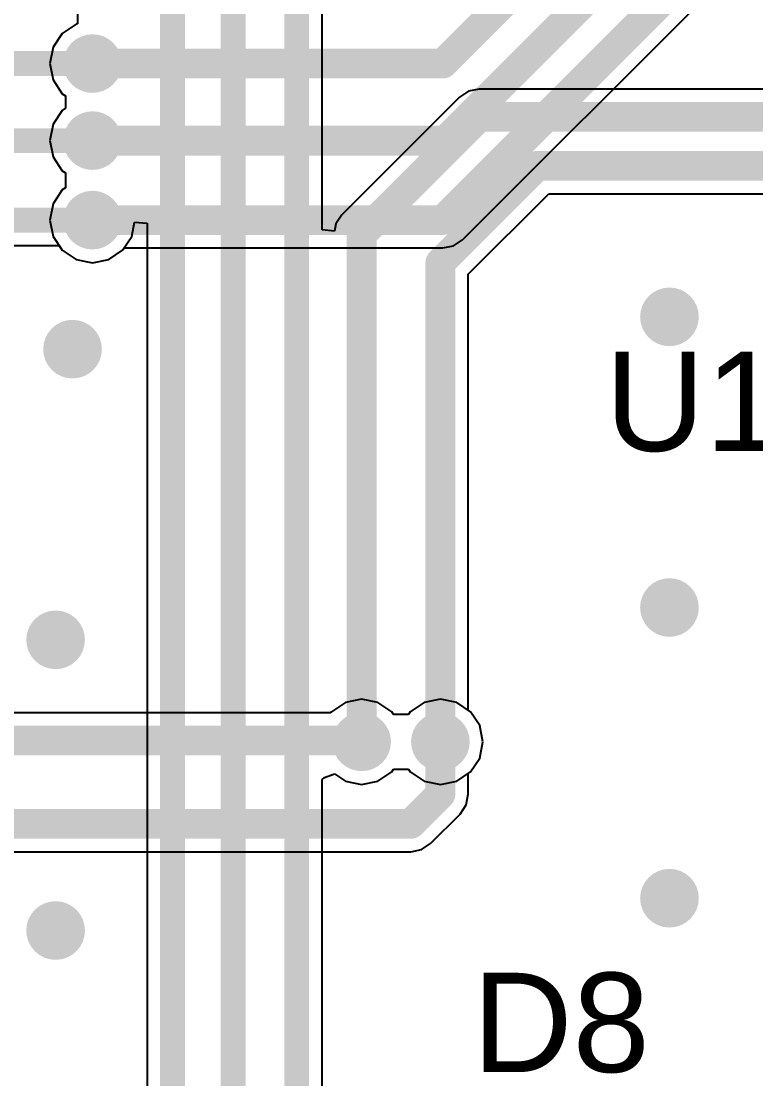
# Model space of a CAD drawing. Header units: millimetres. Extents: x -0.27 to 4.7, y -0.39 to 2.83.
# Drawn here: x 3.5081 to 3.8038, y 0.9963 to 1.422 of the extents above; entities that cross this region are included whole.
import ezdxf

# ---------------------------------------------------------------- set-up
doc = ezdxf.new("R2010")
doc.units = ezdxf.units.MM
doc.header["$MEASUREMENT"] = 0
for name, color, linetype in [('BottomLayer', 5, 'Continuous'), ('BottomSolder', 6, 'Continuous'), ('TopLayer', 1, 'Continuous'), ('TopOverlay', 2, 'Continuous'), ('TopSolder', 216, 'Continuous'), ('ViaHoleLayer', 16, 'Continuous')]:
    doc.layers.add(name, color=color, linetype=linetype)
doc.styles.add('Arial', font='arial.ttf', dxfattribs={"height": 0.2})

msp = doc.modelspace()

# ---------------------------------------------------------------- hatches: boundary and pattern name
at = {"layer": 'BottomLayer'}
h = msp.add_hatch(color=5, dxfattribs=at)
edge = h.paths.add_edge_path()
edge.add_arc((3.53682, 1.40495), 0.01181, 0, 360)
h = msp.add_hatch(color=5, dxfattribs=at)
edge = h.paths.add_edge_path()
edge.add_arc((3.53682, 1.37395), 0.01181, 0, 360)
h = msp.add_hatch(color=5, dxfattribs=at)
edge = h.paths.add_edge_path()
edge.add_arc((3.53682, 1.34195), 0.01181, 0, 360)
h = msp.add_hatch(color=5, dxfattribs=at)
edge = h.paths.add_edge_path()
edge.add_arc((3.769, 1.303), 0.01181, 0, 360)
h = msp.add_hatch(color=5, dxfattribs=at)
edge = h.paths.add_edge_path()
edge.add_arc((3.52881, 1.29), 0.01181, 0, 360)
h = msp.add_hatch(color=5, dxfattribs=at)
edge = h.paths.add_edge_path()
edge.add_arc((3.769, 1.186), 0.01181, 0, 360)
h = msp.add_hatch(color=5, dxfattribs=at)
edge = h.paths.add_edge_path()
edge.add_arc((3.522, 1.173), 0.01181, 0, 360)
h = msp.add_hatch(color=5, dxfattribs=at)
edge = h.paths.add_edge_path()
edge.add_arc((3.64514, 1.13195), 0.01181, 0, 360)
h = msp.add_hatch(color=5, dxfattribs=at)
edge = h.paths.add_edge_path()
edge.add_arc((3.67682, 1.13195), 0.01181, 0, 360)
h = msp.add_hatch(color=5, dxfattribs=at)
edge = h.paths.add_edge_path()
edge.add_arc((3.769, 1.069), 0.01181, 0, 360)
h = msp.add_hatch(color=5, dxfattribs=at)
edge = h.paths.add_edge_path()
edge.add_arc((3.522, 1.056), 0.01181, 0, 360)
at = {"layer": 'BottomSolder'}
h = msp.add_hatch(color=6, dxfattribs=at)
edge = h.paths.add_edge_path()
edge.add_arc((3.53682, 1.40495), 0.00591, 0, 360)
h = msp.add_hatch(color=6, dxfattribs=at)
edge = h.paths.add_edge_path()
edge.add_arc((3.53682, 1.37395), 0.00591, 0, 360)
h = msp.add_hatch(color=6, dxfattribs=at)
edge = h.paths.add_edge_path()
edge.add_arc((3.53682, 1.34195), 0.00591, 0, 360)
h = msp.add_hatch(color=6, dxfattribs=at)
edge = h.paths.add_edge_path()
edge.add_arc((3.769, 1.303), 0.00591, 0, 360)
h = msp.add_hatch(color=6, dxfattribs=at)
edge = h.paths.add_edge_path()
edge.add_arc((3.52881, 1.29), 0.00591, 0, 360)
h = msp.add_hatch(color=6, dxfattribs=at)
edge = h.paths.add_edge_path()
edge.add_arc((3.769, 1.186), 0.00591, 0, 360)
h = msp.add_hatch(color=6, dxfattribs=at)
edge = h.paths.add_edge_path()
edge.add_arc((3.522, 1.173), 0.00591, 0, 360)
h = msp.add_hatch(color=6, dxfattribs=at)
edge = h.paths.add_edge_path()
edge.add_arc((3.64514, 1.13195), 0.00591, 0, 360)
h = msp.add_hatch(color=6, dxfattribs=at)
edge = h.paths.add_edge_path()
edge.add_arc((3.67682, 1.13195), 0.00591, 0, 360)
h = msp.add_hatch(color=6, dxfattribs=at)
edge = h.paths.add_edge_path()
edge.add_arc((3.769, 1.069), 0.00591, 0, 360)
h = msp.add_hatch(color=6, dxfattribs=at)
edge = h.paths.add_edge_path()
edge.add_arc((3.522, 1.056), 0.00591, 0, 360)
at = {"layer": 'TopLayer'}
h = msp.add_hatch(color=1, dxfattribs=at)
edge = h.paths.add_edge_path()
edge.add_arc((3.53682, 1.40495), 0.01181, 0, 360)
h = msp.add_hatch(color=1, dxfattribs=at)
edge = h.paths.add_edge_path()
edge.add_arc((3.53682, 1.37395), 0.01181, 0, 360)
h = msp.add_hatch(color=1, dxfattribs=at)
edge = h.paths.add_edge_path()
edge.add_arc((3.53682, 1.34195), 0.01181, 0, 360)
h = msp.add_hatch(color=1, dxfattribs=at)
edge = h.paths.add_edge_path()
edge.add_arc((3.769, 1.303), 0.01181, 0, 360)
h = msp.add_hatch(color=1, dxfattribs=at)
edge = h.paths.add_edge_path()
edge.add_arc((3.52881, 1.29), 0.01181, 0, 360)
h = msp.add_hatch(color=1, dxfattribs=at)
edge = h.paths.add_edge_path()
edge.add_arc((3.769, 1.186), 0.01181, 0, 360)
h = msp.add_hatch(color=1, dxfattribs=at)
edge = h.paths.add_edge_path()
edge.add_arc((3.522, 1.173), 0.01181, 0, 360)
h = msp.add_hatch(color=1, dxfattribs=at)
edge = h.paths.add_edge_path()
edge.add_arc((3.64514, 1.13195), 0.01181, 0, 360)
h = msp.add_hatch(color=1, dxfattribs=at)
edge = h.paths.add_edge_path()
edge.add_arc((3.67682, 1.13195), 0.01181, 0, 360)
h = msp.add_hatch(color=1, dxfattribs=at)
edge = h.paths.add_edge_path()
edge.add_arc((3.769, 1.069), 0.01181, 0, 360)
h = msp.add_hatch(color=1, dxfattribs=at)
edge = h.paths.add_edge_path()
edge.add_arc((3.522, 1.056), 0.01181, 0, 360)
at = {"layer": 'TopSolder'}
h = msp.add_hatch(color=216, dxfattribs=at)
edge = h.paths.add_edge_path()
edge.add_arc((3.53682, 1.40495), 0.00591, 0, 360)
h = msp.add_hatch(color=216, dxfattribs=at)
edge = h.paths.add_edge_path()
edge.add_arc((3.53682, 1.37395), 0.00591, 0, 360)
h = msp.add_hatch(color=216, dxfattribs=at)
edge = h.paths.add_edge_path()
edge.add_arc((3.53682, 1.34195), 0.00591, 0, 360)
h = msp.add_hatch(color=216, dxfattribs=at)
edge = h.paths.add_edge_path()
edge.add_arc((3.769, 1.303), 0.00591, 0, 360)
h = msp.add_hatch(color=216, dxfattribs=at)
edge = h.paths.add_edge_path()
edge.add_arc((3.52881, 1.29), 0.00591, 0, 360)
h = msp.add_hatch(color=216, dxfattribs=at)
edge = h.paths.add_edge_path()
edge.add_arc((3.769, 1.186), 0.00591, 0, 360)
h = msp.add_hatch(color=216, dxfattribs=at)
edge = h.paths.add_edge_path()
edge.add_arc((3.522, 1.173), 0.00591, 0, 360)
h = msp.add_hatch(color=216, dxfattribs=at)
edge = h.paths.add_edge_path()
edge.add_arc((3.64514, 1.13195), 0.00591, 0, 360)
h = msp.add_hatch(color=216, dxfattribs=at)
edge = h.paths.add_edge_path()
edge.add_arc((3.67682, 1.13195), 0.00591, 0, 360)
h = msp.add_hatch(color=216, dxfattribs=at)
edge = h.paths.add_edge_path()
edge.add_arc((3.769, 1.069), 0.00591, 0, 360)
h = msp.add_hatch(color=216, dxfattribs=at)
edge = h.paths.add_edge_path()
edge.add_arc((3.522, 1.056), 0.00591, 0, 360)
at = {"layer": 'ViaHoleLayer'}
h = msp.add_hatch(color=16, dxfattribs=at)
edge = h.paths.add_edge_path()
edge.add_arc((3.53682, 1.40495), 0.00591, 0, 360)
h = msp.add_hatch(color=16, dxfattribs=at)
edge = h.paths.add_edge_path()
edge.add_arc((3.53682, 1.37395), 0.00591, 0, 360)
h = msp.add_hatch(color=16, dxfattribs=at)
edge = h.paths.add_edge_path()
edge.add_arc((3.53682, 1.34195), 0.00591, 0, 360)
h = msp.add_hatch(color=16, dxfattribs=at)
edge = h.paths.add_edge_path()
edge.add_arc((3.769, 1.303), 0.00591, 0, 360)
h = msp.add_hatch(color=16, dxfattribs=at)
edge = h.paths.add_edge_path()
edge.add_arc((3.52881, 1.29), 0.00591, 0, 360)
h = msp.add_hatch(color=16, dxfattribs=at)
edge = h.paths.add_edge_path()
edge.add_arc((3.769, 1.186), 0.00591, 0, 360)
h = msp.add_hatch(color=16, dxfattribs=at)
edge = h.paths.add_edge_path()
edge.add_arc((3.522, 1.173), 0.00591, 0, 360)
h = msp.add_hatch(color=16, dxfattribs=at)
edge = h.paths.add_edge_path()
edge.add_arc((3.64514, 1.13195), 0.00591, 0, 360)
h = msp.add_hatch(color=16, dxfattribs=at)
edge = h.paths.add_edge_path()
edge.add_arc((3.67682, 1.13195), 0.00591, 0, 360)
h = msp.add_hatch(color=16, dxfattribs=at)
edge = h.paths.add_edge_path()
edge.add_arc((3.769, 1.069), 0.00591, 0, 360)
h = msp.add_hatch(color=16, dxfattribs=at)
edge = h.paths.add_edge_path()
edge.add_arc((3.522, 1.056), 0.00591, 0, 360)

# ---------------------------------------------------------------- linework, layer by layer
at = {"layer": 'BottomLayer'}
for p, q in [((3.68575, 1.33402), (3.80475, 1.45302)), ((3.53084, 1.426), (3.53084, 1.4209)), ((3.53026, 1.42078), (3.5247, 1.41707)), ((3.53084, 1.4209), (3.53026, 1.42078)), ((3.5247, 1.41707), (3.52099, 1.41151)), ((3.52099, 1.41151), (3.51968, 1.40495)), ((3.51968, 1.40495), (3.52099, 1.39839)), ((3.52099, 1.39839), (3.5247, 1.39283)), ((3.5247, 1.39283), (3.52602, 1.39195)), ((3.52602, 1.39195), (3.52602, 1.38695)), ((3.5247, 1.38607), (3.52099, 1.38051)), ((3.52602, 1.38695), (3.5247, 1.38607)), ((3.52099, 1.38051), (3.51968, 1.37395)), ((3.51968, 1.37395), (3.52099, 1.36739)), ((3.52099, 1.36739), (3.5247, 1.36183)), ((3.5247, 1.36183), (3.52601, 1.36096)), ((3.52601, 1.36096), (3.52601, 1.35494)), ((3.5247, 1.35407), (3.52099, 1.34851)), ((3.52601, 1.35494), (3.5247, 1.35407)), ((3.52099, 1.34851), (3.51968, 1.34195)), ((3.51968, 1.34195), (3.52099, 1.33539)), ((3.52099, 1.33539), (3.5247, 1.32983)), ((3.68211, 1.33159), (3.68575, 1.33402)), ((3.5247, 1.32983), (3.53026, 1.32611)), ((3.54338, 1.32611), (3.54894, 1.32983)), ((3.54894, 1.32983), (3.54955, 1.33073)), ((3.54955, 1.33073), (3.67782, 1.33073)), ((3.67782, 1.33073), (3.68211, 1.33159)), ((3.67782, 1.33073), (3.67782, 1.33073)), ((3.53026, 1.32611), (3.53682, 1.32481)), ((3.53682, 1.32481), (3.54338, 1.32611)), ((3.63858, 1.14778), (3.63302, 1.14407)), ((3.64514, 1.14909), (3.63858, 1.14778)), ((3.6517, 1.14778), (3.64514, 1.14909)), ((3.65726, 1.14407), (3.6517, 1.14778)), ((3.67026, 1.14778), (3.6647, 1.14407)), ((3.67682, 1.14909), (3.67026, 1.14778)), ((3.68338, 1.14778), (3.67682, 1.14909)), ((3.68894, 1.14407), (3.68338, 1.14778)), ((3.63275, 1.14366), (3.49221, 1.14366)), ((3.63302, 1.14407), (3.63275, 1.14366)), ((3.65797, 1.143), (3.65726, 1.14407)), ((3.66399, 1.143), (3.65797, 1.143)), ((3.6647, 1.14407), (3.66399, 1.143)), ((3.69266, 1.13851), (3.68894, 1.14407)), ((3.69396, 1.13195), (3.69266, 1.13851)), ((3.69266, 1.12539), (3.69396, 1.13195)), ((3.68894, 1.11983), (3.69266, 1.12539)), ((3.68804, 1.11922), (3.68894, 1.11983)), ((3.68804, 1.11082), (3.68804, 1.11922)), ((3.68718, 1.10653), (3.68804, 1.11082)), ((3.68804, 1.11082), (3.68804, 1.11082)), ((3.67288, 1.09102), (3.68475, 1.10289)), ((3.68475, 1.10289), (3.68718, 1.10653)), ((3.68475, 1.10289), (3.68475, 1.10289)), ((3.66924, 1.08859), (3.67288, 1.09102)), ((3.49555, 1.08773), (3.66495, 1.08773)), ((3.66495, 1.08773), (3.66924, 1.08859)), ((3.66495, 1.08773), (3.66495, 1.08773))]:
    msp.add_line(p, q, dxfattribs=at)
at = {"layer": 'BottomLayer', "const_width": 0.012}
for points in [[(3.67782, 1.40495), (3.74582, 1.47295)], [(3.67882, 1.37395), (3.77082, 1.46595)], [(3.67782, 1.34195), (3.79682, 1.46095)], [(3.53682, 1.40495), (3.67782, 1.40495)], [(3.53682, 1.37395), (3.67882, 1.37395)], [(3.53682, 1.34195), (3.67782, 1.34195)], [(3.48032, 1.13245), (3.64464, 1.13245)], [(3.64464, 1.13245), (3.64514, 1.13195)], [(3.67682, 1.11082), (3.67682, 1.13195)], [(3.66495, 1.09895), (3.67682, 1.11082)], [(3.48282, 1.09895), (3.66495, 1.09895)]]:
    msp.add_lwpolyline(points, dxfattribs=at)
at = {"layer": 'BottomLayer', "const_width": 0.006}
for points in [[(3.53382, 1.40495, 1), (3.53982, 1.40495, 1)], [(3.67482, 1.40495, 1), (3.68082, 1.40495, 1)], [(3.67482, 1.40495, 1), (3.68082, 1.40495, 1)], [(3.53382, 1.37395, 1), (3.53982, 1.37395, 1)], [(3.67582, 1.37395, 1), (3.68182, 1.37395, 1)], [(3.67582, 1.37395, 1), (3.68182, 1.37395, 1)], [(3.53382, 1.34195, 1), (3.53982, 1.34195, 1)], [(3.67482, 1.34195, 1), (3.68082, 1.34195, 1)], [(3.67482, 1.34195, 1), (3.68082, 1.34195, 1)], [(3.64164, 1.13245, 1), (3.64764, 1.13245, 1)], [(3.64164, 1.13245, 1), (3.64764, 1.13245, 1)], [(3.64214, 1.13195, 1), (3.64814, 1.13195, 1)], [(3.67382, 1.13195, 1), (3.67982, 1.13195, 1)], [(3.67382, 1.11082, 1), (3.67982, 1.11082, 1)], [(3.67382, 1.11082, 1), (3.67982, 1.11082, 1)], [(3.66195, 1.09895, 1), (3.66795, 1.09895, 1)], [(3.66195, 1.09895, 1), (3.66795, 1.09895, 1)]]:
    msp.add_lwpolyline(points, format="xyb", close=True, dxfattribs=at)
at = {"layer": 'TopLayer'}
for p, q in [((3.6292, 1.33803), (3.6292, 1.50222)), ((3.68818, 1.39384), (3.68455, 1.39141)), ((3.69248, 1.39469), (3.68818, 1.39384)), ((3.83732, 1.39469), (3.69248, 1.39469)), ((3.68455, 1.39141), (3.63721, 1.34407)), ((3.68455, 1.39141), (3.68455, 1.39141)), ((3.68804, 1.32018), (3.72044, 1.35258)), ((3.72044, 1.35258), (3.83732, 1.35258)), ((3.55266, 1.33539), (3.5538, 1.34115)), ((3.5538, 1.34115), (3.5588, 1.34066)), ((3.63721, 1.34407), (3.63478, 1.34043)), ((3.5588, 1.34066), (3.5588, 0.966)), ((3.6342, 1.33753), (3.6292, 1.33803)), ((3.63478, 1.34043), (3.6342, 1.33753)), ((3.54894, 1.32983), (3.55266, 1.33539)), ((3.45205, 1.33175), (3.52342, 1.33175)), ((3.52342, 1.33175), (3.5247, 1.32983)), ((3.5247, 1.32983), (3.53026, 1.32611)), ((3.54338, 1.32611), (3.54894, 1.32983)), ((3.53026, 1.32611), (3.53682, 1.32481)), ((3.53682, 1.32481), (3.54338, 1.32611)), ((3.68804, 1.14467), (3.68804, 1.32018)), ((3.68894, 1.14407), (3.68804, 1.14467)), ((3.69266, 1.13851), (3.68894, 1.14407)), ((3.69396, 1.13195), (3.69266, 1.13851)), ((3.69266, 1.12539), (3.69396, 1.13195)), ((3.68894, 1.11983), (3.69266, 1.12539)), ((3.6517, 1.11611), (3.65726, 1.11983)), ((3.65726, 1.11983), (3.65797, 1.1209)), ((3.65797, 1.1209), (3.66399, 1.1209)), ((3.66399, 1.1209), (3.6647, 1.11983)), ((3.6647, 1.11983), (3.67026, 1.11611)), ((3.68338, 1.11611), (3.68894, 1.11983)), ((3.6292, 1.11682), (3.63015, 1.11757)), ((3.6292, 0.99337), (3.6292, 1.11682)), ((3.63015, 1.11757), (3.6342, 1.11904)), ((3.6342, 1.11904), (3.63858, 1.11611)), ((3.63858, 1.11611), (3.64514, 1.11481)), ((3.64514, 1.11481), (3.6517, 1.11611)), ((3.67026, 1.11611), (3.67682, 1.11481)), ((3.67682, 1.11481), (3.68338, 1.11611))]:
    msp.add_line(p, q, dxfattribs=at)
for points, const_width in [([(3.569, 0.966), (3.569, 1.50677)], 0.01), ([(3.59341, 0.98259), (3.59341, 1.50936)], 0.01), ([(3.619, 0.98915), (3.619, 1.50877)], 0.01), ([(3.43205, 1.40495), (3.53682, 1.40495)], 0.01), ([(3.64514, 1.33614), (3.69248, 1.38348)], 0.012), ([(3.69248, 1.38348), (3.85905, 1.38348)], 0.012), ([(3.44184, 1.37395), (3.53682, 1.37395)], 0.01), ([(3.67682, 1.32482), (3.71579, 1.36379)], 0.012), ([(3.71579, 1.36379), (3.85905, 1.36379)], 0.012), ([(3.45205, 1.34195), (3.53682, 1.34195)], 0.01), ([(3.64514, 1.13195), (3.64514, 1.33614)], 0.012), ([(3.67682, 1.13195), (3.67682, 1.32482)], 0.012)]:
    msp.add_lwpolyline(points, dxfattribs=dict(at, const_width=const_width))
for points, const_width in [([(3.53432, 1.40495, 1), (3.53932, 1.40495, 1)], 0.005), ([(3.68948, 1.38348, 1), (3.69548, 1.38348, 1)], 0.006), ([(3.68948, 1.38348, 1), (3.69548, 1.38348, 1)], 0.006), ([(3.53432, 1.37395, 1), (3.53932, 1.37395, 1)], 0.005), ([(3.71279, 1.36379, 1), (3.71879, 1.36379, 1)], 0.006), ([(3.71279, 1.36379, 1), (3.71879, 1.36379, 1)], 0.006), ([(3.53432, 1.34195, 1), (3.53932, 1.34195, 1)], 0.005), ([(3.64214, 1.33614, 1), (3.64814, 1.33614, 1)], 0.006), ([(3.64214, 1.33614, 1), (3.64814, 1.33614, 1)], 0.006), ([(3.67382, 1.32482, 1), (3.67982, 1.32482, 1)], 0.006), ([(3.67382, 1.32482, 1), (3.67982, 1.32482, 1)], 0.006), ([(3.64214, 1.13195, 1), (3.64814, 1.13195, 1)], 0.006), ([(3.67382, 1.13195, 1), (3.67982, 1.13195, 1)], 0.006)]:
    msp.add_lwpolyline(points, format="xyb", close=True, dxfattribs=dict(at, const_width=const_width))

# ---------------------------------------------------------------- texts
at = {"layer": 'TopOverlay', "style": 'Arial'}
for s, p in [('U13', (3.74302, 1.24901)), ('D8', (3.68968, 0.99901))]:
    msp.add_text(s, height=0.04, dxfattribs=at).set_placement(p)

doc.saveas('drawing.dxf')
